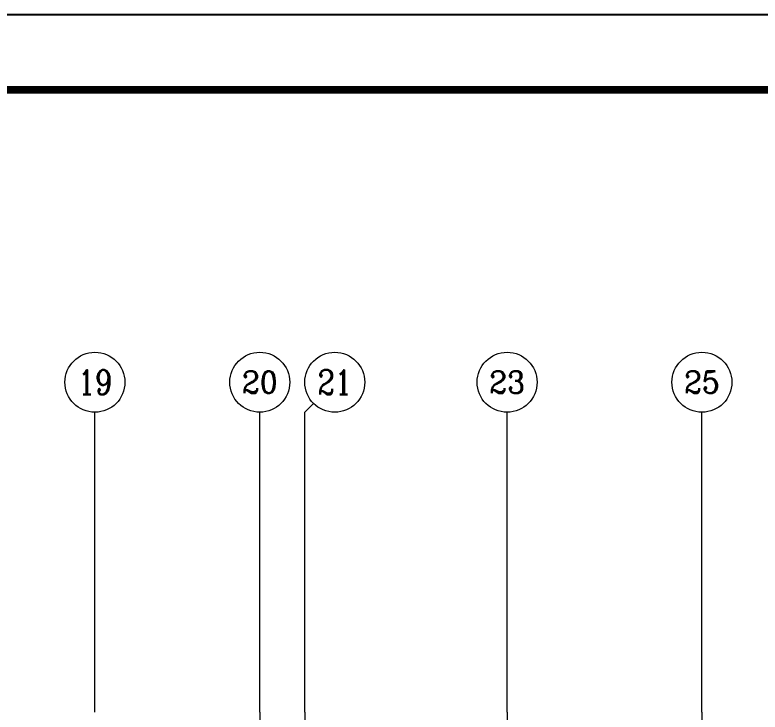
# Model space of a CAD drawing. Extents: x -129922 to 1190196, y -520662 to 139923.
# Drawn here: x 321287 to 331230, y -159118 to -149817 of the extents above; entities that cross this region are included whole.
import ezdxf
from ezdxf.enums import TextEntityAlignment as Align

# ---------------------------------------------------------------- set-up
doc = ezdxf.new("R2010")
doc.units = 0
doc.header["$LTSCALE"] = 1000
doc.header["$MEASUREMENT"] = 0
doc.linetypes.add('DOTE', pattern=[2.42, 2, -0.2, 0.02, -0.2])
for name, color, linetype, lineweight in [('A-标注-轴号', 3, 'Continuous', 15), ('A-标注-轴号文字', 7, 'Continuous', 15), ('A-轴线-塔楼', 1, 'DOTE', 9), ('S-板-文字', 7, 'Continuous', 20)]:
    doc.layers.add(name, color=color, linetype=linetype, lineweight=lineweight)
doc.layers.add('Y-云图图框', color=7, linetype='Continuous')
doc.styles.add('_TCH_AXIS', font='COMPLEX.shx', dxfattribs={"bigfont": 'hztxt.shx'})
doc.styles.add('_YT_Name', font='', dxfattribs={"width": 0.8})
doc.styles.add('_YT_Sign_Text', font='ros.shx', dxfattribs={"width": 0.8, "bigfont": 'hztxt.shx'})
doc.styles.add('COMPLEX', font='COMPLEX')
doc.styles.get("Standard").update_dxf_attribs({"font": 'gbenor.shx', "bigfont": 'gbcbig.shx'})
doc.styles.get('_YT_Name').set_extended_font_data('SimHei')

# ---------------------------------------------------------------- blocks, each defined once
blk = doc.blocks.new('ECMCTK_A1_横_单行图名--0')
at = {"color": 4}
blk.add_lwpolyline([(0, 0), (841, 0), (841, 594), (0, 594)], close=True, dxfattribs=at)
at = {"const_width": 1}
blk.add_lwpolyline([(25, 10), (831, 10), (831, 584), (25, 584)], close=True, dxfattribs=at)
at = {"color": 80, "flags": 3}
for tag, height, p in [('YTHQINS', 3, (34.314, 585.5)), ('ECMCKEY', 3, (292.067, 288.229)), ('YTTQINS', 5.625, (848.027, 12.812)), ('YTFRAME', 3, (652.764, 5.837)), ('YTBARCODE_T1', 3, (749.785, 5.948))]:
    blk.add_attdef(tag, text='', height=height, dxfattribs=at).set_placement(p, align=Align.MIDDLE_CENTER)
for tag, height, style, width, p in [('证书编号', 4, '_YT_Sign_Text', 0.8, (708.866, 43.811)), ('审查批准号', 4, '_YT_Sign_Text', 0.8, (761.064, 43.811)), ('工程号', 4, '_YT_Sign_Text', 0.5, (804.076, 44.123)), ('设计单位', 6, '_YT_Name', 0.8, (623.746, 38.601)), ('建设单位', 4, '_YT_Sign_Text', 0.8, (734.96, 36.114)), ('阶段', 4, '_YT_Sign_Text', 0.8, (804.076, 35.814)), ('项目号', 4, '_YT_Sign_Text', 0.5, (822.077, 33.721)), ('项目名称', 4, '_YT_Sign_Text', 0.8, (734.96, 28.114)), ('专业', 4, '_YT_Sign_Text', 0.8, (804.076, 27.31)), ('图纸编号', 4, '_YT_Sign_Text', 0.5, (803.929, 19.362)), ('图纸名称', 4.5, '_YT_Name', 0.8, (735.389, 15.063)), ('版本号', 4, '_YT_Sign_Text', 0.8, (822.077, 13.002)), ('出图比例', 4.2, '_YT_Sign_Text', 0.8, (681.825, 11.782)), ('日期', 4, '_YT_Sign_Text', 0.5, (803.88, 12.129))]:
    blk.add_attdef(tag, text='', height=height, dxfattribs=dict(style=style, width=width)).set_placement(p, align=Align.CENTER)
at = {"style": '_YT_Sign_Text', "width": 0.8, "flags": 3}
for tag, p, height in [('{审定人}', (605.87, 26.451), 6.24), ('{校对人}', (658.349, 26.531), 6.24), ('[审定人]', (590.945, 27.808), 4.104), ('[校对人]', (642.235, 27.824), 4.104), ('{审核人}', (606.98, 18.44), 6.24), ('{设计人}', (658.48, 18.539), 6.24), ('[审核人]', (591.012, 19.756), 4.104), ('[设计人]', (642.473, 20.211), 4.104), ('{项目负责人}', (608.28, 10.719), 6.24), ('{专业负责人}', (658.579, 10.361), 6.24), ('[项目负责人]', (590.778, 12.012), 4.104), ('[专业负责人]', (642.741, 11.768), 4.104)]:
    blk.add_attdef(tag, p, '', height=height, dxfattribs=at)
at = {"color": 80, "flags": 3}
for tag, p in [('YTQRCODE', (551.036, 11.907)), ('YTBZSIT', (25, 10)), ('EXT_TK_LEFT', (25, 10))]:
    blk.add_attdef(tag, p, '', height=3, dxfattribs=at)
blk = doc.blocks.new('_AXISO')
blk.add_circle((0, 0), 0.5)
at = {"layer": 'S-板-文字', "style": 'COMPLEX', "width": 1.041667}
blk.add_attdef('A', text='', height=0.56, dxfattribs=at).set_placement((-0.25, -0.28), (0.25, -0.28), align=Align.FIT)
blk = doc.blocks.new('ZHOUWANG3')
at = {"layer": 'A-标注-轴号'}
for p, q in [((121868.9, 253059.2), (121751.8, 252942.1)), ((118951.9, 248942.1), (118951.9, 252942.1)), ((121151.8, 248942.1), (121151.8, 252942.1)), ((121751.8, 248942.1), (121751.8, 252942.1)), ((124451.8, 248942.1), (124451.8, 252942.1)), ((127051.8, 248942.1), (127051.8, 252942.1))]:
    blk.add_line(p, q, dxfattribs=at)
at = {"layer": 'A-轴线-塔楼', "linetype": 'DOTE', "ltscale": 0.5}
for p, q in [((121151.8, 248942.1), (121151.8, 239686.4)), ((121751.8, 248942.1), (121751.8, 241549.6)), ((124451.9, 248942.1), (124451.9, 242986.4)), ((127051.9, 248942.1), (127051.9, 241486.4))]:
    blk.add_line(p, q, dxfattribs=at)
at = {"layer": 'A-标注-轴号'}
ref = blk.add_blockref('_AXISO', (118951.9, 253342.1), dxfattribs=dict(at, xscale=800, yscale=800, zscale=800))
ref.add_attrib('A', '19', dxfattribs={"layer": 'A-标注-轴号文字', "height": 328.45, "style": '_TCH_AXIS'}).set_placement((118725.1, 253177.9), (119178.7, 253177.9), align=Align.FIT)
ref = blk.add_blockref('_AXISO', (121151.8, 253342.1), dxfattribs=dict(at, xscale=800, yscale=800, zscale=800))
ref.add_attrib('A', '20', dxfattribs={"layer": 'A-标注-轴号文字', "height": 294.28, "style": '_TCH_AXIS'}).set_placement((120913.5, 253194.9), (121390, 253194.9), align=Align.FIT)
ref = blk.add_blockref('_AXISO', (122151.8, 253342.1), dxfattribs=dict(at, xscale=800, yscale=800, zscale=800))
ref.add_attrib('A', '21', dxfattribs={"layer": 'A-标注-轴号文字', "height": 328.45, "style": '_TCH_AXIS'}).set_placement((121925, 253177.9), (122378.5, 253177.9), align=Align.FIT)
ref = blk.add_blockref('_AXISO', (124451.8, 253342.1), dxfattribs=dict(at, xscale=800, yscale=800, zscale=800))
ref.add_attrib('A', '23', dxfattribs={"layer": 'A-标注-轴号文字', "height": 294.28, "style": '_TCH_AXIS'}).set_placement((124213.5, 253194.9), (124690, 253194.9), align=Align.FIT)
ref = blk.add_blockref('_AXISO', (127051.8, 253342.1), dxfattribs=dict(at, xscale=800, yscale=800, zscale=800))
ref.add_attrib('A', '25', dxfattribs={"layer": 'A-标注-轴号文字', "height": 294.28, "style": '_TCH_AXIS'}).set_placement((126813.5, 253194.9), (127290, 253194.9), align=Align.FIT)

msp = doc.modelspace()

# ---------------------------------------------------------------- block references
msp.add_blockref('ZHOUWANG3', (203402.7, -408060.2))
at = {"layer": 'Y-云图图框', "xscale": 100, "yscale": 100, "zscale": 100}
msp.add_blockref('ECMCTK_A1_横_单行图名--0', (273013.3, -209217.4), dxfattribs=at)

doc.saveas('drawing.dxf')
